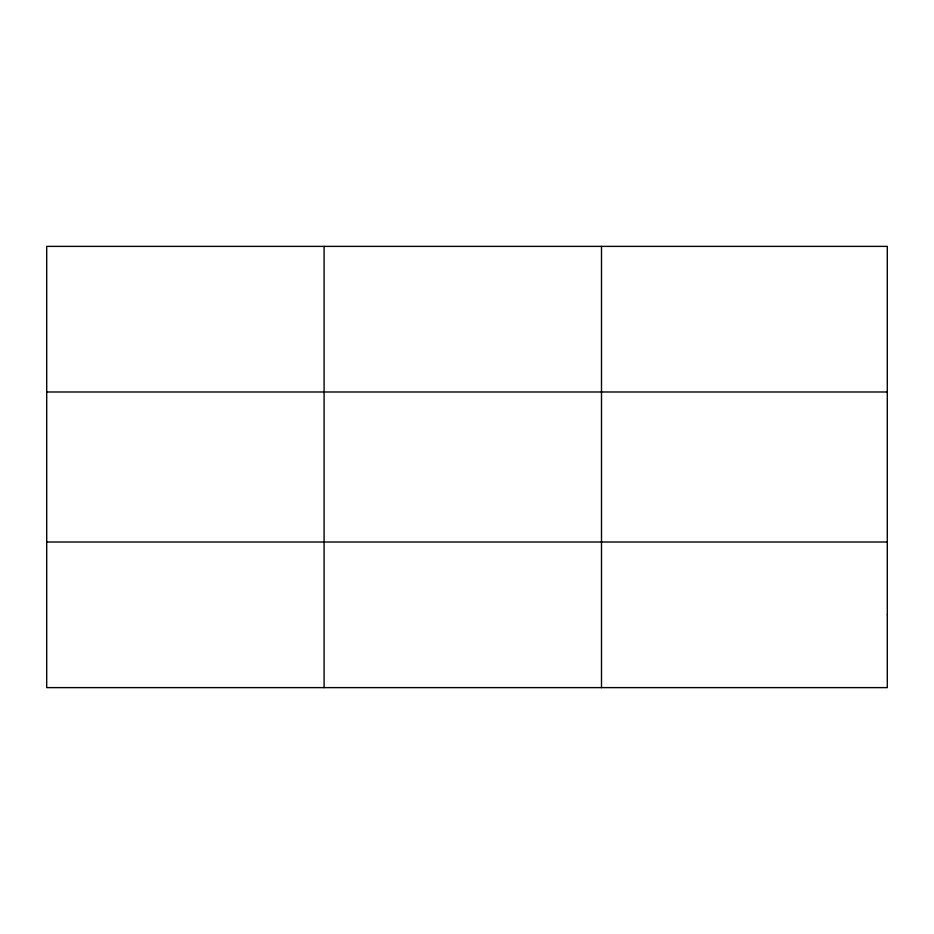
<?xml version="1.0" encoding="UTF-8"?>
<svg xmlns="http://www.w3.org/2000/svg" width="934" height="934" viewBox="0 0 934 934"><rect width="100%" height="100%" fill="white"/><g stroke="black" fill="none" stroke-linecap="round" stroke-linejoin="round"><path stroke-width="1.4" d="M324.098 246.378L324.098 687.622M601.496 246.378L601.496 687.622M46.7 391.988L887.3 391.988M46.7 542.012L887.3 542.012M887.3 614.817L887.3 687.622L46.7 687.622L46.7 246.378L887.3 246.378L887.3 614.817"/></g></svg>
